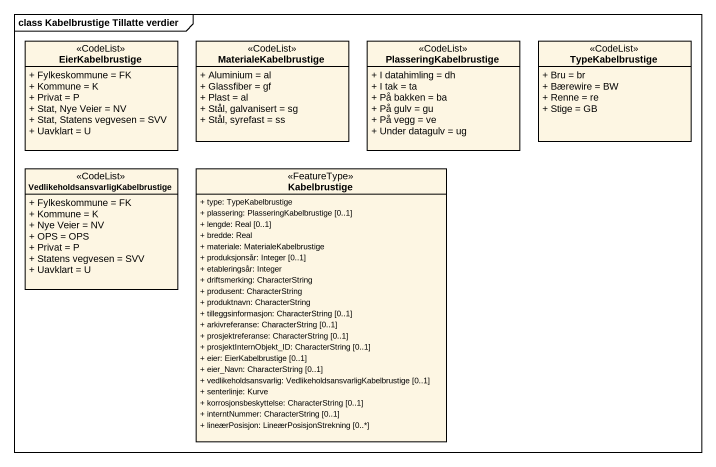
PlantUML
@startuml
mainframe class Kabelbrustige Tillatte verdier
hide circle
hide empty members
skinparam classAttributeIconSize 0
class EierKabelbrustige <<CodeList>> {
  + Fylkeskommune = FK
  + Kommune = K
  + Privat = P
  + Stat, Nye Veier = NV
  + Stat, Statens vegvesen = SVV
  + Uavklart = U
}
class MaterialeKabelbrustige <<CodeList>> {
  + Aluminium = al
  + Glassfiber = gf
  + Plast = al
  + Stål, galvanisert = sg
  + Stål, syrefast = ss
}
class PlasseringKabelbrustige <<CodeList>> {
  + I datahimling = dh
  + I tak = ta
  + På bakken = ba
  + På gulv = gu
  + På vegg = ve
  + Under datagulv = ug
}
class TypeKabelbrustige <<CodeList>> {
  + Bru = br
  + Bærewire = BW
  + Renne = re
  + Stige = GB
}
class "VedlikeholdsansvarligKabelbrustige" as VedlikeholdsansvarligKabelbr <<CodeList>> {
  + Fylkeskommune = FK
  + Kommune = K
  + Nye Veier = NV
  + OPS = OPS
  + Privat = P
  + Statens vegvesen = SVV
  + Uavklart = U
}
class Kabelbrustige <<FeatureType>> {
  + type: TypeKabelbrustige
  + plassering: PlasseringKabelbrustige [0..1]
  + lengde: Real [0..1]
  + bredde: Real
  + materiale: MaterialeKabelbrustige
  + produksjonsår: Integer [0..1]
  + etableringsår: Integer
  + driftsmerking: CharacterString
  + produsent: CharacterString
  + produktnavn: CharacterString
  + tilleggsinformasjon: CharacterString [0..1]
  + arkivreferanse: CharacterString [0..1]
  + prosjektreferanse: CharacterString [0..1]
  + prosjektInternObjekt_ID: CharacterString [0..1]
  + eier: EierKabelbrustige [0..1]
  + eier_Navn: CharacterString [0..1]
  + vedlikeholdsansvarlig: VedlikeholdsansvarligKabelbrustige [0..1]
  + senterlinje: Kurve
  + korrosjonsbeskyttelse: CharacterString [0..1]
  + interntNummer: CharacterString [0..1]
  + lineærPosisjon: LineærPosisjonStrekning [0..*]
}
@enduml
